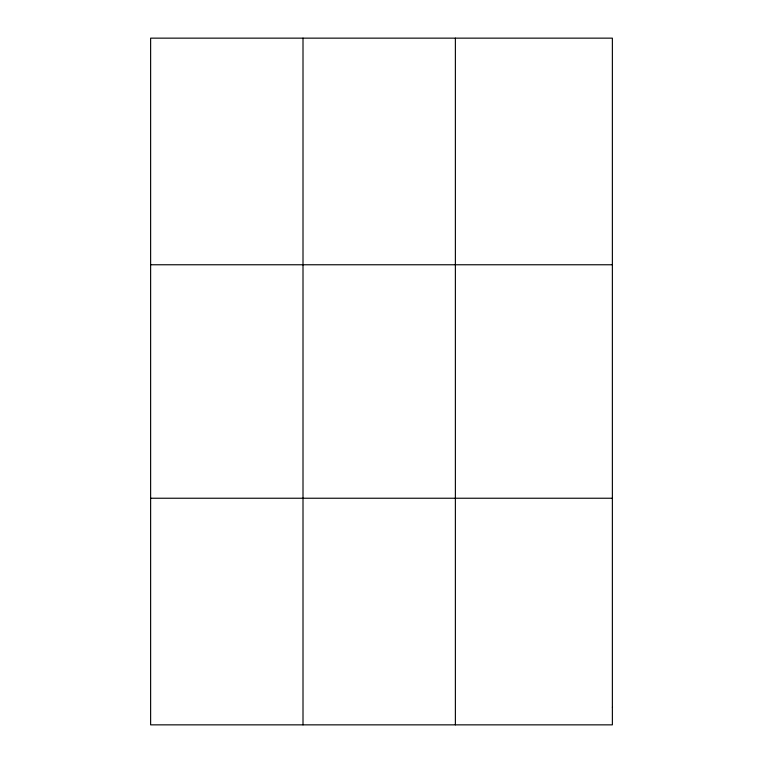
<?xml version="1.0" encoding="UTF-8"?>
<svg xmlns="http://www.w3.org/2000/svg" width="763" height="763" viewBox="0 0 763 763"><rect width="100%" height="100%" fill="white"/><g stroke="black" fill="none" stroke-linecap="round" stroke-linejoin="round"><path stroke-width="1.14" d="M303.006 38.15L303.006 724.85M455.377 38.15L455.377 724.85M150.626 264.761L612.374 264.761M150.626 498.239L612.374 498.239M612.374 707.415L612.374 724.85L150.626 724.85L150.626 38.15L612.374 38.15L612.374 707.415"/></g></svg>
